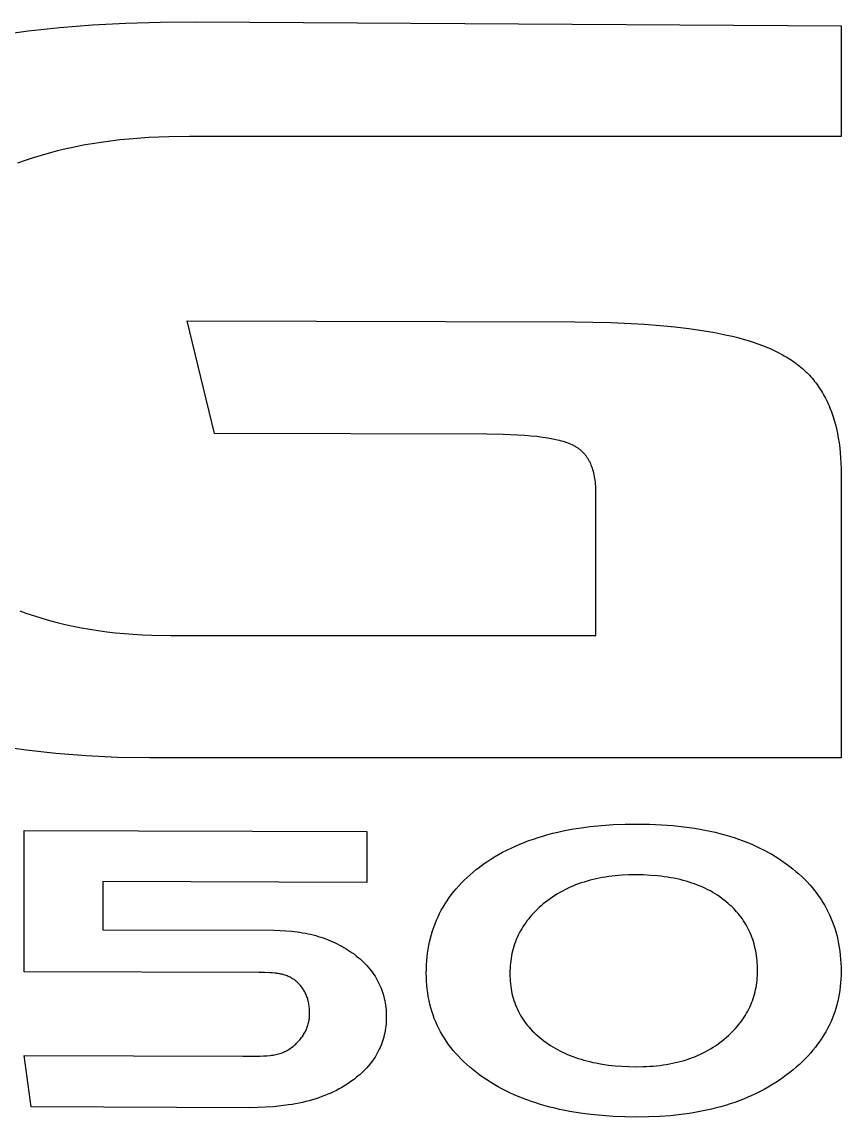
# Model space of a CAD drawing. Extents: x -120528 to -38681, y -40362 to 40632.
# Drawn here: x -64939 to -64783.5, y -37637.4 to -37429.6 of the extents above; entities that cross this region are included whole.
import ezdxf

# ---------------------------------------------------------------- set-up
doc = ezdxf.new("R2010")
doc.units = 0
doc.layers.get('0').update_dxf_attribs({"linetype": 'CONTINUOUS'})

msp = doc.modelspace()

# ---------------------------------------------------------------- linework, layer by layer
at = {"color": 40, "linetype": 'Continuous'}
for p, q in [((-64937.78, -37431.36), (-64931.79, -37430.71)), ((-64931.79, -37430.71), (-64925.62, -37430.22)), ((-64925.62, -37430.22), (-64919.27, -37429.88)), ((-64919.27, -37429.88), (-64912.73, -37429.69)), ((-64912.73, -37429.69), (-64906.01, -37429.64)), ((-64906.01, -37429.64), (-64783.51, -37430.38)), ((-64783.51, -37430.38), (-64783.51, -37451.38)), ((-64943.58, -37432.16), (-64937.78, -37431.36)), ((-64918.62, -37451.86), (-64920.43, -37452.04)), ((-64914.93, -37451.59), (-64918.62, -37451.86)), ((-64911.13, -37451.43), (-64914.93, -37451.59)), ((-64907.21, -37451.38), (-64911.13, -37451.43)), ((-64783.51, -37451.38), (-64907.21, -37451.38)), ((-64930.63, -37453.73), (-64932.23, -37454.11)), ((-64929, -37453.38), (-64930.63, -37453.73)), ((-64927.35, -37453.05), (-64929, -37453.38)), ((-64925.66, -37452.76), (-64927.35, -37453.05)), ((-64923.94, -37452.49), (-64925.66, -37452.76)), ((-64922.2, -37452.25), (-64923.94, -37452.49)), ((-64920.43, -37452.04), (-64922.2, -37452.25)), ((-64938.35, -37455.92), (-64939.81, -37456.45)), ((-64936.86, -37455.43), (-64938.35, -37455.92)), ((-64935.35, -37454.96), (-64936.86, -37455.43)), ((-64933.81, -37454.52), (-64935.35, -37454.96)), ((-64932.23, -37454.11), (-64933.81, -37454.52)), ((-64902.43, -37507.71), (-64907.61, -37486.35)), ((-64907.61, -37486.35), (-64834.02, -37486.57)), ((-64834.02, -37486.57), (-64827.14, -37486.69)), ((-64827.14, -37486.69), (-64820.82, -37486.99)), ((-64820.82, -37486.99), (-64817.87, -37487.21)), ((-64817.87, -37487.21), (-64815.06, -37487.48)), ((-64815.06, -37487.48), (-64812.39, -37487.8)), ((-64812.39, -37487.8), (-64809.86, -37488.17)), ((-64809.86, -37488.17), (-64807.47, -37488.58)), ((-64807.47, -37488.58), (-64805.22, -37489.04)), ((-64805.22, -37489.04), (-64804.15, -37489.29)), ((-64804.15, -37489.29), (-64803.11, -37489.54)), ((-64803.11, -37489.54), (-64802.1, -37489.82)), ((-64802.1, -37489.82), (-64801.14, -37490.1)), ((-64801.14, -37490.1), (-64800.2, -37490.39)), ((-64800.2, -37490.39), (-64799.3, -37490.7)), ((-64799.3, -37490.7), (-64798.44, -37491.02)), ((-64798.44, -37491.02), (-64797.61, -37491.35)), ((-64797.61, -37491.35), (-64796.82, -37491.69)), ((-64796.82, -37491.69), (-64796.06, -37492.04)), ((-64796.06, -37492.04), (-64795.34, -37492.41)), ((-64795.34, -37492.41), (-64794.65, -37492.79)), ((-64794.65, -37492.79), (-64794.31, -37492.97)), ((-64794.31, -37492.97), (-64793.97, -37493.17)), ((-64793.97, -37493.17), (-64793.63, -37493.37)), ((-64793.63, -37493.37), (-64793.3, -37493.57)), ((-64793.3, -37493.57), (-64792.98, -37493.78)), ((-64792.98, -37493.78), (-64792.66, -37493.99)), ((-64792.66, -37493.99), (-64792.35, -37494.21)), ((-64792.35, -37494.21), (-64792.04, -37494.44)), ((-64792.04, -37494.44), (-64791.74, -37494.67)), ((-64791.74, -37494.67), (-64791.44, -37494.9)), ((-64791.44, -37494.9), (-64791.15, -37495.14)), ((-64791.15, -37495.14), (-64790.86, -37495.39)), ((-64790.86, -37495.39), (-64790.58, -37495.64)), ((-64790.58, -37495.64), (-64790.31, -37495.89)), ((-64790.31, -37495.89), (-64790.04, -37496.16)), ((-64790.04, -37496.16), (-64789.78, -37496.42)), ((-64789.78, -37496.42), (-64789.52, -37496.69)), ((-64789.52, -37496.69), (-64789.27, -37496.97)), ((-64789.27, -37496.97), (-64789.02, -37497.25)), ((-64789.02, -37497.25), (-64788.78, -37497.54)), ((-64788.78, -37497.54), (-64788.54, -37497.83)), ((-64788.54, -37497.83), (-64788.31, -37498.13)), ((-64788.31, -37498.13), (-64788.08, -37498.44)), ((-64788.08, -37498.44), (-64787.86, -37498.74)), ((-64787.86, -37498.74), (-64787.65, -37499.06)), ((-64787.65, -37499.06), (-64787.44, -37499.38)), ((-64787.44, -37499.38), (-64787.23, -37499.7)), ((-64787.23, -37499.7), (-64787.04, -37500.03)), ((-64787.04, -37500.03), (-64786.84, -37500.37)), ((-64786.84, -37500.37), (-64786.65, -37500.71)), ((-64786.65, -37500.71), (-64786.47, -37501.05)), ((-64786.47, -37501.05), (-64786.3, -37501.4)), ((-64786.3, -37501.4), (-64786.12, -37501.76)), ((-64786.12, -37501.76), (-64785.96, -37502.12)), ((-64785.96, -37502.12), (-64785.8, -37502.48)), ((-64785.8, -37502.48), (-64785.64, -37502.86)), ((-64785.64, -37502.86), (-64785.35, -37503.62)), ((-64785.35, -37503.62), (-64785.08, -37504.4)), ((-64785.08, -37504.4), (-64784.83, -37505.2)), ((-64784.83, -37505.2), (-64784.6, -37506.02)), ((-64850.73, -37507.87), (-64902.43, -37507.71)), ((-64847.68, -37507.91), (-64850.73, -37507.87)), ((-64844.91, -37508.02), (-64847.68, -37507.91)), ((-64843.63, -37508.11), (-64844.91, -37508.02)), ((-64784.6, -37506.02), (-64784.39, -37506.86)), ((-64784.39, -37506.86), (-64784.21, -37507.72)), ((-64784.21, -37507.72), (-64784.04, -37508.61)), ((-64842.41, -37508.21), (-64843.63, -37508.11)), ((-64841.27, -37508.32), (-64842.41, -37508.21)), ((-64840.19, -37508.46), (-64841.27, -37508.32)), ((-64839.18, -37508.61), (-64840.19, -37508.46)), ((-64838.24, -37508.78), (-64839.18, -37508.61)), ((-64837.36, -37508.96), (-64838.24, -37508.78)), ((-64836.95, -37509.06), (-64837.36, -37508.96)), ((-64836.56, -37509.17), (-64836.95, -37509.06)), ((-64836.18, -37509.27), (-64836.56, -37509.17)), ((-64835.82, -37509.39), (-64836.18, -37509.27)), ((-64835.48, -37509.5), (-64835.82, -37509.39)), ((-64835.15, -37509.62), (-64835.48, -37509.5)), ((-64834.85, -37509.75), (-64835.15, -37509.62)), ((-64834.55, -37509.88), (-64834.85, -37509.75)), ((-64834.41, -37509.95), (-64834.55, -37509.88)), ((-64834.28, -37510.01), (-64834.41, -37509.95)), ((-64834.15, -37510.08), (-64834.28, -37510.01)), ((-64834.02, -37510.15), (-64834.15, -37510.08)), ((-64833.9, -37510.22), (-64834.02, -37510.15)), ((-64784.04, -37508.61), (-64783.9, -37509.51)), ((-64783.9, -37509.51), (-64783.78, -37510.44)), ((-64833.78, -37510.3), (-64833.9, -37510.22)), ((-64833.66, -37510.37), (-64833.78, -37510.3)), ((-64833.54, -37510.45), (-64833.66, -37510.37)), ((-64833.43, -37510.53), (-64833.54, -37510.45)), ((-64833.31, -37510.61), (-64833.43, -37510.53)), ((-64833.2, -37510.69), (-64833.31, -37510.61)), ((-64833.09, -37510.78), (-64833.2, -37510.69)), ((-64832.98, -37510.87), (-64833.09, -37510.78)), ((-64832.88, -37510.96), (-64832.98, -37510.87)), ((-64832.77, -37511.05), (-64832.88, -37510.96)), ((-64832.67, -37511.14), (-64832.77, -37511.05)), ((-64832.57, -37511.24), (-64832.67, -37511.14)), ((-64832.47, -37511.34), (-64832.57, -37511.24)), ((-64832.38, -37511.44), (-64832.47, -37511.34)), ((-64832.28, -37511.54), (-64832.38, -37511.44)), ((-64832.19, -37511.65), (-64832.28, -37511.54)), ((-64832.1, -37511.75), (-64832.19, -37511.65)), ((-64832.01, -37511.86), (-64832.1, -37511.75)), ((-64831.93, -37511.97), (-64832.01, -37511.86)), ((-64831.84, -37512.09), (-64831.93, -37511.97)), ((-64831.76, -37512.2), (-64831.84, -37512.09)), ((-64831.68, -37512.32), (-64831.76, -37512.2)), ((-64783.78, -37510.44), (-64783.68, -37511.39)), ((-64783.68, -37511.39), (-64783.61, -37512.36)), ((-64831.6, -37512.44), (-64831.68, -37512.32)), ((-64831.52, -37512.56), (-64831.6, -37512.44)), ((-64831.45, -37512.68), (-64831.52, -37512.56)), ((-64831.38, -37512.81), (-64831.45, -37512.68)), ((-64831.31, -37512.93), (-64831.38, -37512.81)), ((-64831.24, -37513.06), (-64831.31, -37512.93)), ((-64831.17, -37513.19), (-64831.24, -37513.06)), ((-64831.1, -37513.33), (-64831.17, -37513.19)), ((-64831.04, -37513.46), (-64831.1, -37513.33)), ((-64830.92, -37513.74), (-64831.04, -37513.46)), ((-64830.81, -37514.03), (-64830.92, -37513.74)), ((-64830.7, -37514.32), (-64830.81, -37514.03)), ((-64830.61, -37514.62), (-64830.7, -37514.32)), ((-64783.61, -37512.36), (-64783.55, -37513.35)), ((-64783.55, -37513.35), (-64783.52, -37514.36)), ((-64830.52, -37514.94), (-64830.61, -37514.62)), ((-64830.44, -37515.25), (-64830.52, -37514.94)), ((-64830.36, -37515.58), (-64830.44, -37515.25)), ((-64830.3, -37515.92), (-64830.36, -37515.58)), ((-64830.24, -37516.26), (-64830.3, -37515.92)), ((-64830.19, -37516.61), (-64830.24, -37516.26)), ((-64783.52, -37514.36), (-64783.51, -37515.39)), ((-64783.51, -37515.39), (-64783.51, -37569.27)), ((-64830.14, -37516.97), (-64830.19, -37516.61)), ((-64830.11, -37517.34), (-64830.14, -37516.97)), ((-64830.08, -37517.72), (-64830.11, -37517.34)), ((-64830.06, -37518.11), (-64830.08, -37517.72)), ((-64830.05, -37518.5), (-64830.06, -37518.11)), ((-64830.05, -37518.9), (-64830.05, -37518.5)), ((-64830.05, -37546.06), (-64830.05, -37518.9)), ((-64939.42, -37541.35), (-64938.05, -37541.85)), ((-64938.05, -37541.85), (-64936.64, -37542.33)), ((-64936.64, -37542.33), (-64935.21, -37542.77)), ((-64935.21, -37542.77), (-64933.76, -37543.19)), ((-64933.76, -37543.19), (-64932.28, -37543.59)), ((-64932.28, -37543.59), (-64930.77, -37543.95)), ((-64930.77, -37543.95), (-64929.25, -37544.28)), ((-64929.25, -37544.28), (-64927.69, -37544.59)), ((-64927.69, -37544.59), (-64926.11, -37544.87)), ((-64926.11, -37544.87), (-64924.51, -37545.12)), ((-64924.51, -37545.12), (-64922.88, -37545.34)), ((-64922.88, -37545.34), (-64921.23, -37545.53)), ((-64921.23, -37545.53), (-64919.55, -37545.69)), ((-64919.55, -37545.69), (-64917.85, -37545.82)), ((-64917.85, -37545.82), (-64916.12, -37545.93)), ((-64916.12, -37545.93), (-64914.37, -37546)), ((-64914.37, -37546), (-64910.79, -37546.06)), ((-64910.79, -37546.06), (-64830.05, -37546.06)), ((-64938.16, -37567.82), (-64940.9, -37567.44)), ((-64932.55, -37568.44), (-64938.16, -37567.82)), ((-64926.78, -37568.89), (-64932.55, -37568.44)), ((-64920.85, -37569.17), (-64926.78, -37568.89)), ((-64914.76, -37569.27), (-64920.85, -37569.17)), ((-64783.51, -37569.27), (-64914.76, -37569.27)), ((-64835.3, -37582.94), (-64834.29, -37582.75)), ((-64834.29, -37582.75), (-64833.27, -37582.59)), ((-64833.27, -37582.59), (-64831.17, -37582.31)), ((-64831.17, -37582.31), (-64829.01, -37582.09)), ((-64829.01, -37582.09), (-64826.79, -37581.93)), ((-64826.79, -37581.93), (-64824.51, -37581.85)), ((-64824.51, -37581.85), (-64822.16, -37581.82)), ((-64822.16, -37581.82), (-64819.86, -37581.86)), ((-64819.86, -37581.86), (-64817.63, -37581.96)), ((-64817.63, -37581.96), (-64815.46, -37582.12)), ((-64815.46, -37582.12), (-64813.35, -37582.35)), ((-64813.35, -37582.35), (-64811.32, -37582.63)), ((-64811.32, -37582.63), (-64810.32, -37582.8)), ((-64810.32, -37582.8), (-64809.35, -37582.98)), ((-64938.58, -37609.83), (-64938.58, -37583.02)), ((-64938.58, -37583.02), (-64873.52, -37583.25)), ((-64873.52, -37583.25), (-64873.52, -37592.93)), ((-64842.79, -37584.97), (-64841.91, -37584.66)), ((-64841.91, -37584.66), (-64841.01, -37584.37)), ((-64841.01, -37584.37), (-64840.1, -37584.09)), ((-64840.1, -37584.09), (-64839.17, -37583.83)), ((-64839.17, -37583.83), (-64838.22, -37583.58)), ((-64838.22, -37583.58), (-64837.26, -37583.35)), ((-64837.26, -37583.35), (-64836.29, -37583.13)), ((-64836.29, -37583.13), (-64835.3, -37582.94)), ((-64809.35, -37582.98), (-64808.39, -37583.18)), ((-64808.39, -37583.18), (-64807.44, -37583.39)), ((-64807.44, -37583.39), (-64806.51, -37583.62)), ((-64806.51, -37583.62), (-64805.6, -37583.86)), ((-64805.6, -37583.86), (-64804.71, -37584.12)), ((-64804.71, -37584.12), (-64803.83, -37584.4)), ((-64803.83, -37584.4), (-64802.97, -37584.69)), ((-64802.97, -37584.69), (-64802.12, -37584.99)), ((-64847.75, -37587.18), (-64846.96, -37586.77)), ((-64846.96, -37586.77), (-64846.16, -37586.38)), ((-64846.16, -37586.38), (-64845.34, -37586)), ((-64845.34, -37586), (-64844.5, -37585.64)), ((-64844.5, -37585.64), (-64843.65, -37585.3)), ((-64843.65, -37585.3), (-64842.79, -37584.97)), ((-64802.12, -37584.99), (-64801.29, -37585.31)), ((-64801.29, -37585.31), (-64800.48, -37585.65)), ((-64800.48, -37585.65), (-64799.68, -37586)), ((-64799.68, -37586), (-64798.91, -37586.37)), ((-64798.91, -37586.37), (-64798.14, -37586.75)), ((-64798.14, -37586.75), (-64797.4, -37587.15)), ((-64851.44, -37589.46), (-64850.73, -37588.97)), ((-64850.73, -37588.97), (-64850.01, -37588.5)), ((-64850.01, -37588.5), (-64849.27, -37588.04)), ((-64849.27, -37588.04), (-64848.52, -37587.6)), ((-64848.52, -37587.6), (-64847.75, -37587.18)), ((-64797.4, -37587.15), (-64796.67, -37587.56)), ((-64796.67, -37587.56), (-64795.95, -37587.99)), ((-64795.95, -37587.99), (-64795.26, -37588.44)), ((-64795.26, -37588.44), (-64794.57, -37588.9)), ((-64794.57, -37588.9), (-64793.91, -37589.37)), ((-64853.94, -37591.44), (-64853.36, -37590.94)), ((-64853.36, -37590.94), (-64852.75, -37590.45)), ((-64852.75, -37590.45), (-64852.13, -37589.97)), ((-64852.13, -37589.97), (-64851.44, -37589.46)), ((-64793.91, -37589.37), (-64793.26, -37589.86)), ((-64793.26, -37589.86), (-64792.66, -37590.33)), ((-64792.66, -37590.33), (-64792.08, -37590.8)), ((-64792.08, -37590.8), (-64791.52, -37591.29)), ((-64873.52, -37592.93), (-64923.63, -37592.75)), ((-64923.63, -37592.75), (-64923.63, -37601.86)), ((-64856.07, -37593.53), (-64855.57, -37592.99)), ((-64855.57, -37592.99), (-64855.05, -37592.46)), ((-64855.05, -37592.46), (-64854.5, -37591.94)), ((-64854.5, -37591.94), (-64853.94, -37591.44)), ((-64833.37, -37593.18), (-64833.9, -37593.38)), ((-64832.83, -37592.99), (-64833.37, -37593.18)), ((-64832.29, -37592.82), (-64832.83, -37592.99)), ((-64831.73, -37592.65), (-64832.29, -37592.82)), ((-64831.17, -37592.49), (-64831.73, -37592.65)), ((-64830.6, -37592.35), (-64831.17, -37592.49)), ((-64830.02, -37592.21), (-64830.6, -37592.35)), ((-64829.44, -37592.09), (-64830.02, -37592.21)), ((-64828.84, -37591.98), (-64829.44, -37592.09)), ((-64828.24, -37591.88), (-64828.84, -37591.98)), ((-64827.62, -37591.79), (-64828.24, -37591.88)), ((-64827, -37591.71), (-64827.62, -37591.79)), ((-64826.38, -37591.64), (-64827, -37591.71)), ((-64825.74, -37591.58), (-64826.38, -37591.64)), ((-64825.09, -37591.53), (-64825.74, -37591.58)), ((-64823.78, -37591.47), (-64825.09, -37591.53)), ((-64822.43, -37591.46), (-64823.78, -37591.47)), ((-64821.03, -37591.48), (-64822.43, -37591.46)), ((-64819.67, -37591.55), (-64821.03, -37591.48)), ((-64818.35, -37591.66), (-64819.67, -37591.55)), ((-64817.71, -37591.73), (-64818.35, -37591.66)), ((-64817.08, -37591.81), (-64817.71, -37591.73)), ((-64816.45, -37591.9), (-64817.08, -37591.81)), ((-64815.84, -37592), (-64816.45, -37591.9)), ((-64815.24, -37592.11), (-64815.84, -37592)), ((-64814.65, -37592.24), (-64815.24, -37592.11)), ((-64814.06, -37592.37), (-64814.65, -37592.24)), ((-64813.49, -37592.51), (-64814.06, -37592.37)), ((-64812.93, -37592.67), (-64813.49, -37592.51)), ((-64812.38, -37592.83), (-64812.93, -37592.67)), ((-64811.84, -37593.01), (-64812.38, -37592.83)), ((-64811.31, -37593.19), (-64811.84, -37593.01)), ((-64810.79, -37593.39), (-64811.31, -37593.19)), ((-64791.52, -37591.29), (-64790.98, -37591.79)), ((-64790.98, -37591.79), (-64790.45, -37592.29)), ((-64790.45, -37592.29), (-64789.95, -37592.81)), ((-64789.95, -37592.81), (-64789.46, -37593.33)), ((-64857.89, -37595.77), (-64857.46, -37595.2)), ((-64857.46, -37595.2), (-64857.02, -37594.63)), ((-64857.02, -37594.63), (-64856.56, -37594.08)), ((-64856.56, -37594.08), (-64856.07, -37593.53)), ((-64837.37, -37595.09), (-64837.84, -37595.37)), ((-64836.9, -37594.81), (-64837.37, -37595.09)), ((-64836.42, -37594.54), (-64836.9, -37594.81)), ((-64835.93, -37594.29), (-64836.42, -37594.54)), ((-64835.44, -37594.05), (-64835.93, -37594.29)), ((-64834.93, -37593.81), (-64835.44, -37594.05)), ((-64834.42, -37593.59), (-64834.93, -37593.81)), ((-64833.9, -37593.38), (-64834.42, -37593.59)), ((-64810.28, -37593.59), (-64810.79, -37593.39)), ((-64809.77, -37593.81), (-64810.28, -37593.59)), ((-64809.28, -37594.04), (-64809.77, -37593.81)), ((-64808.8, -37594.27), (-64809.28, -37594.04)), ((-64808.33, -37594.52), (-64808.8, -37594.27)), ((-64807.88, -37594.78), (-64808.33, -37594.52)), ((-64807.43, -37595.05), (-64807.88, -37594.78)), ((-64806.99, -37595.33), (-64807.43, -37595.05)), ((-64806.56, -37595.62), (-64806.99, -37595.33)), ((-64789.46, -37593.33), (-64789, -37593.87)), ((-64789, -37593.87), (-64788.55, -37594.41)), ((-64788.55, -37594.41), (-64788.12, -37594.97)), ((-64788.12, -37594.97), (-64787.71, -37595.54)), ((-64859.04, -37597.56), (-64858.68, -37596.96)), ((-64858.68, -37596.96), (-64858.29, -37596.36)), ((-64858.29, -37596.36), (-64857.89, -37595.77)), ((-64840.42, -37597.31), (-64840.8, -37597.64)), ((-64840.03, -37596.97), (-64840.42, -37597.31)), ((-64839.61, -37596.63), (-64840.03, -37596.97)), ((-64839.18, -37596.3), (-64839.61, -37596.63)), ((-64838.74, -37595.98), (-64839.18, -37596.3)), ((-64838.29, -37595.67), (-64838.74, -37595.98)), ((-64837.84, -37595.37), (-64838.29, -37595.67)), ((-64806.14, -37595.92), (-64806.56, -37595.62)), ((-64805.73, -37596.23), (-64806.14, -37595.92)), ((-64805.33, -37596.55), (-64805.73, -37596.23)), ((-64804.95, -37596.88), (-64805.33, -37596.55)), ((-64804.6, -37597.18), (-64804.95, -37596.88)), ((-64804.27, -37597.49), (-64804.6, -37597.18)), ((-64787.71, -37595.54), (-64787.32, -37596.11)), ((-64787.32, -37596.11), (-64786.95, -37596.7)), ((-64786.95, -37596.7), (-64786.6, -37597.3)), ((-64786.6, -37597.3), (-64786.26, -37597.9)), ((-64860.31, -37600.08), (-64860.02, -37599.43)), ((-64860.02, -37599.43), (-64859.72, -37598.8)), ((-64859.72, -37598.8), (-64859.39, -37598.17)), ((-64859.39, -37598.17), (-64859.04, -37597.56)), ((-64842.5, -37599.41), (-64842.81, -37599.78)), ((-64842.19, -37599.04), (-64842.5, -37599.41)), ((-64841.86, -37598.69), (-64842.19, -37599.04)), ((-64841.52, -37598.33), (-64841.86, -37598.69)), ((-64841.16, -37597.98), (-64841.52, -37598.33)), ((-64840.8, -37597.64), (-64841.16, -37597.98)), ((-64803.95, -37597.81), (-64804.27, -37597.49)), ((-64803.64, -37598.13), (-64803.95, -37597.81)), ((-64803.34, -37598.46), (-64803.64, -37598.13)), ((-64803.05, -37598.79), (-64803.34, -37598.46)), ((-64802.78, -37599.13), (-64803.05, -37598.79)), ((-64802.51, -37599.48), (-64802.78, -37599.13)), ((-64802.25, -37599.83), (-64802.51, -37599.48)), ((-64786.26, -37597.9), (-64785.95, -37598.52)), ((-64785.95, -37598.52), (-64785.65, -37599.14)), ((-64785.65, -37599.14), (-64785.38, -37599.78)), ((-64861.05, -37602.06), (-64860.82, -37601.39)), ((-64860.82, -37601.39), (-64860.58, -37600.73)), ((-64860.58, -37600.73), (-64860.31, -37600.08)), ((-64843.9, -37601.3), (-64844.14, -37601.7)), ((-64843.64, -37600.91), (-64843.9, -37601.3)), ((-64843.38, -37600.53), (-64843.64, -37600.91)), ((-64843.1, -37600.15), (-64843.38, -37600.53)), ((-64842.81, -37599.78), (-64843.1, -37600.15)), ((-64802.01, -37600.19), (-64802.25, -37599.83)), ((-64801.77, -37600.56), (-64802.01, -37600.19)), ((-64801.55, -37600.93), (-64801.77, -37600.56)), ((-64801.34, -37601.3), (-64801.55, -37600.93)), ((-64801.14, -37601.69), (-64801.34, -37601.3)), ((-64785.38, -37599.78), (-64785.12, -37600.43)), ((-64785.12, -37600.43), (-64784.88, -37601.09)), ((-64784.88, -37601.09), (-64784.66, -37601.75)), ((-64923.63, -37601.86), (-64891.13, -37601.97)), ((-64891.13, -37601.97), (-64889.99, -37602)), ((-64889.99, -37602), (-64888.89, -37602.05)), ((-64888.89, -37602.05), (-64887.8, -37602.14)), ((-64887.8, -37602.14), (-64887.27, -37602.2)), ((-64887.27, -37602.2), (-64886.74, -37602.27)), ((-64886.74, -37602.27), (-64886.22, -37602.35)), ((-64886.22, -37602.35), (-64885.71, -37602.43)), ((-64885.71, -37602.43), (-64885.2, -37602.53)), ((-64885.2, -37602.53), (-64884.69, -37602.63)), ((-64884.69, -37602.63), (-64884.2, -37602.74)), ((-64884.2, -37602.74), (-64883.71, -37602.86)), ((-64883.71, -37602.86), (-64883.22, -37602.99)), ((-64883.22, -37602.99), (-64882.74, -37603.13)), ((-64882.74, -37603.13), (-64882.27, -37603.28)), ((-64882.27, -37603.28), (-64881.8, -37603.43)), ((-64881.8, -37603.43), (-64881.34, -37603.6)), ((-64881.34, -37603.6), (-64880.89, -37603.77)), ((-64861.61, -37604.14), (-64861.44, -37603.44)), ((-64861.44, -37603.44), (-64861.26, -37602.75)), ((-64861.26, -37602.75), (-64861.05, -37602.06)), ((-64844.98, -37603.33), (-64845.16, -37603.75)), ((-64844.79, -37602.91), (-64844.98, -37603.33)), ((-64844.59, -37602.5), (-64844.79, -37602.91)), ((-64844.37, -37602.1), (-64844.59, -37602.5)), ((-64844.14, -37601.7), (-64844.37, -37602.1)), ((-64800.95, -37602.08), (-64801.14, -37601.69)), ((-64800.77, -37602.47), (-64800.95, -37602.08)), ((-64800.6, -37602.87), (-64800.77, -37602.47)), ((-64800.44, -37603.28), (-64800.6, -37602.87)), ((-64800.29, -37603.7), (-64800.44, -37603.28)), ((-64784.66, -37601.75), (-64784.46, -37602.43)), ((-64784.46, -37602.43), (-64784.28, -37603.12)), ((-64784.28, -37603.12), (-64784.12, -37603.81)), ((-64880.89, -37603.77), (-64880.44, -37603.95)), ((-64880.44, -37603.95), (-64880, -37604.14)), ((-64880, -37604.14), (-64879.56, -37604.34)), ((-64879.56, -37604.34), (-64879.13, -37604.55)), ((-64879.13, -37604.55), (-64878.71, -37604.77)), ((-64878.71, -37604.77), (-64878.29, -37604.99)), ((-64878.29, -37604.99), (-64877.87, -37605.23)), ((-64877.87, -37605.23), (-64877.47, -37605.47)), ((-64877.47, -37605.47), (-64877.07, -37605.72)), ((-64877.07, -37605.72), (-64876.67, -37605.98)), ((-64862, -37606.3), (-64861.89, -37605.57)), ((-64861.89, -37605.57), (-64861.76, -37604.85)), ((-64861.76, -37604.85), (-64861.61, -37604.14)), ((-64845.76, -37605.48), (-64845.88, -37605.93)), ((-64845.63, -37605.04), (-64845.76, -37605.48)), ((-64845.49, -37604.6), (-64845.63, -37605.04)), ((-64845.33, -37604.17), (-64845.49, -37604.6)), ((-64845.16, -37603.75), (-64845.33, -37604.17)), ((-64800.16, -37604.11), (-64800.29, -37603.7)), ((-64800.03, -37604.54), (-64800.16, -37604.11)), ((-64799.92, -37604.97), (-64800.03, -37604.54)), ((-64799.82, -37605.41), (-64799.92, -37604.97)), ((-64799.72, -37605.86), (-64799.82, -37605.41)), ((-64784.12, -37603.81), (-64783.98, -37604.52)), ((-64783.98, -37604.52), (-64783.85, -37605.24)), ((-64783.85, -37605.24), (-64783.75, -37605.96)), ((-64876.67, -37605.98), (-64876.29, -37606.25)), ((-64876.29, -37606.25), (-64875.9, -37606.53)), ((-64875.9, -37606.53), (-64875.53, -37606.82)), ((-64875.53, -37606.82), (-64875.17, -37607.12)), ((-64875.17, -37607.12), (-64874.82, -37607.42)), ((-64874.82, -37607.42), (-64874.48, -37607.72)), ((-64874.48, -37607.72), (-64874.16, -37608.04)), ((-64862.21, -37608.55), (-64862.16, -37607.79)), ((-64862.16, -37607.79), (-64862.09, -37607.04)), ((-64862.09, -37607.04), (-64862, -37606.3)), ((-64846.22, -37607.77), (-64846.28, -37608.24)), ((-64846.16, -37607.3), (-64846.22, -37607.77)), ((-64846.08, -37606.84), (-64846.16, -37607.3)), ((-64845.98, -37606.38), (-64846.08, -37606.84)), ((-64845.88, -37605.93), (-64845.98, -37606.38)), ((-64799.64, -37606.31), (-64799.72, -37605.86)), ((-64799.57, -37606.76), (-64799.64, -37606.31)), ((-64799.51, -37607.22), (-64799.57, -37606.76)), ((-64799.46, -37607.69), (-64799.51, -37607.22)), ((-64799.42, -37608.17), (-64799.46, -37607.69)), ((-64783.75, -37605.96), (-64783.66, -37606.7)), ((-64783.66, -37606.7), (-64783.6, -37607.45)), ((-64783.6, -37607.45), (-64783.55, -37608.21)), ((-64893.98, -37609.98), (-64938.58, -37609.83)), ((-64874.16, -37608.04), (-64873.84, -37608.35)), ((-64873.84, -37608.35), (-64873.54, -37608.67)), ((-64873.54, -37608.67), (-64873.25, -37609)), ((-64873.25, -37609), (-64872.97, -37609.33)), ((-64872.97, -37609.33), (-64872.7, -37609.67)), ((-64872.7, -37609.67), (-64872.45, -37610.01)), ((-64862.24, -37610.09), (-64862.23, -37609.31)), ((-64862.23, -37609.31), (-64862.21, -37608.55)), ((-64846.37, -37609.69), (-64846.38, -37610.18)), ((-64846.35, -37609.2), (-64846.37, -37609.69)), ((-64846.32, -37608.72), (-64846.35, -37609.2)), ((-64846.28, -37608.24), (-64846.32, -37608.72)), ((-64799.4, -37608.65), (-64799.42, -37608.17)), ((-64799.38, -37609.14), (-64799.4, -37608.65)), ((-64799.38, -37609.63), (-64799.38, -37609.14)), ((-64799.38, -37610.1), (-64799.38, -37609.63)), ((-64783.55, -37608.21), (-64783.52, -37608.97)), ((-64783.52, -37608.97), (-64783.51, -37609.75)), ((-64783.51, -37609.75), (-64783.52, -37610.49)), ((-64892.94, -37609.99), (-64893.98, -37609.98)), ((-64891.94, -37610.03), (-64892.94, -37609.99)), ((-64891.47, -37610.06), (-64891.94, -37610.03)), ((-64891, -37610.11), (-64891.47, -37610.06)), ((-64890.77, -37610.14), (-64891, -37610.11)), ((-64890.55, -37610.17), (-64890.77, -37610.14)), ((-64890.33, -37610.2), (-64890.55, -37610.17)), ((-64890.11, -37610.24), (-64890.33, -37610.2)), ((-64889.89, -37610.28), (-64890.11, -37610.24)), ((-64889.68, -37610.33), (-64889.89, -37610.28)), ((-64889.47, -37610.38), (-64889.68, -37610.33)), ((-64889.26, -37610.44), (-64889.47, -37610.38)), ((-64889.06, -37610.5), (-64889.26, -37610.44)), ((-64888.86, -37610.57), (-64889.06, -37610.5)), ((-64888.66, -37610.64), (-64888.86, -37610.57)), ((-64888.46, -37610.72), (-64888.66, -37610.64)), ((-64888.27, -37610.81), (-64888.46, -37610.72)), ((-64888.08, -37610.9), (-64888.27, -37610.81)), ((-64887.9, -37611), (-64888.08, -37610.9)), ((-64887.8, -37611.05), (-64887.9, -37611)), ((-64887.71, -37611.11), (-64887.8, -37611.05)), ((-64887.62, -37611.16), (-64887.71, -37611.11)), ((-64887.53, -37611.22), (-64887.62, -37611.16)), ((-64887.44, -37611.28), (-64887.53, -37611.22)), ((-64887.35, -37611.34), (-64887.44, -37611.28)), ((-64887.26, -37611.4), (-64887.35, -37611.34)), ((-64887.18, -37611.47), (-64887.26, -37611.4)), ((-64887.09, -37611.53), (-64887.18, -37611.47)), ((-64887, -37611.6), (-64887.09, -37611.53)), ((-64886.84, -37611.74), (-64887, -37611.6)), ((-64886.69, -37611.88), (-64886.84, -37611.74)), ((-64886.54, -37612.02), (-64886.69, -37611.88)), ((-64872.45, -37610.01), (-64872.21, -37610.36)), ((-64872.21, -37610.36), (-64871.98, -37610.71)), ((-64871.98, -37610.71), (-64871.76, -37611.07)), ((-64871.76, -37611.07), (-64871.55, -37611.43)), ((-64871.55, -37611.43), (-64871.35, -37611.8)), ((-64871.35, -37611.8), (-64871.17, -37612.17)), ((-64862.23, -37610.86), (-64862.24, -37610.09)), ((-64862.2, -37611.62), (-64862.23, -37610.86)), ((-64862.15, -37612.37), (-64862.2, -37611.62)), ((-64846.38, -37610.18), (-64846.37, -37610.68)), ((-64846.37, -37610.68), (-64846.35, -37611.17)), ((-64846.35, -37611.17), (-64846.32, -37611.66)), ((-64846.32, -37611.66), (-64846.28, -37612.13)), ((-64799.58, -37612.36), (-64799.52, -37611.92)), ((-64799.52, -37611.92), (-64799.47, -37611.47)), ((-64799.47, -37611.47), (-64799.43, -37611.02)), ((-64799.43, -37611.02), (-64799.4, -37610.56)), ((-64799.4, -37610.56), (-64799.38, -37610.1)), ((-64783.6, -37611.95), (-64783.67, -37612.67)), ((-64783.55, -37611.23), (-64783.6, -37611.95)), ((-64783.52, -37610.49), (-64783.55, -37611.23)), ((-64886.39, -37612.17), (-64886.54, -37612.02)), ((-64886.25, -37612.32), (-64886.39, -37612.17)), ((-64886.12, -37612.47), (-64886.25, -37612.32)), ((-64885.99, -37612.63), (-64886.12, -37612.47)), ((-64885.86, -37612.79), (-64885.99, -37612.63)), ((-64885.74, -37612.95), (-64885.86, -37612.79)), ((-64885.63, -37613.12), (-64885.74, -37612.95)), ((-64885.52, -37613.29), (-64885.63, -37613.12)), ((-64885.41, -37613.47), (-64885.52, -37613.29)), ((-64885.31, -37613.65), (-64885.41, -37613.47)), ((-64885.22, -37613.83), (-64885.31, -37613.65)), ((-64885.13, -37614.01), (-64885.22, -37613.83)), ((-64885.04, -37614.2), (-64885.13, -37614.01)), ((-64871.17, -37612.17), (-64871, -37612.55)), ((-64871, -37612.55), (-64870.84, -37612.93)), ((-64870.84, -37612.93), (-64870.69, -37613.32)), ((-64870.69, -37613.32), (-64870.55, -37613.72)), ((-64870.55, -37613.72), (-64870.43, -37614.12)), ((-64862.08, -37613.11), (-64862.15, -37612.37)), ((-64861.98, -37613.84), (-64862.08, -37613.11)), ((-64861.86, -37614.56), (-64861.98, -37613.84)), ((-64846.28, -37612.13), (-64846.22, -37612.61)), ((-64846.22, -37612.61), (-64846.15, -37613.07)), ((-64846.15, -37613.07), (-64846.07, -37613.53)), ((-64846.07, -37613.53), (-64845.98, -37613.98)), ((-64845.98, -37613.98), (-64845.87, -37614.43)), ((-64799.95, -37614.09), (-64799.84, -37613.66)), ((-64799.84, -37613.66), (-64799.74, -37613.24)), ((-64799.74, -37613.24), (-64799.66, -37612.8)), ((-64799.66, -37612.8), (-64799.58, -37612.36)), ((-64783.76, -37613.37), (-64783.87, -37614.07)), ((-64783.67, -37612.67), (-64783.76, -37613.37)), ((-64884.96, -37614.4), (-64885.04, -37614.2)), ((-64884.89, -37614.59), (-64884.96, -37614.4)), ((-64884.82, -37614.79), (-64884.89, -37614.59)), ((-64884.76, -37615), (-64884.82, -37614.79)), ((-64884.7, -37615.2), (-64884.76, -37615)), ((-64884.64, -37615.42), (-64884.7, -37615.2)), ((-64884.6, -37615.63), (-64884.64, -37615.42)), ((-64884.55, -37615.85), (-64884.6, -37615.63)), ((-64884.51, -37616.07), (-64884.55, -37615.85)), ((-64884.48, -37616.29), (-64884.51, -37616.07)), ((-64870.43, -37614.12), (-64870.32, -37614.52)), ((-64870.32, -37614.52), (-64870.21, -37614.93)), ((-64870.21, -37614.93), (-64870.13, -37615.34)), ((-64870.13, -37615.34), (-64870.05, -37615.76)), ((-64870.05, -37615.76), (-64869.98, -37616.19)), ((-64861.73, -37615.27), (-64861.86, -37614.56)), ((-64861.57, -37615.97), (-64861.73, -37615.27)), ((-64861.39, -37616.66), (-64861.57, -37615.97)), ((-64845.87, -37614.43), (-64845.75, -37614.87)), ((-64845.75, -37614.87), (-64845.62, -37615.3)), ((-64845.62, -37615.3), (-64845.47, -37615.73)), ((-64845.47, -37615.73), (-64845.31, -37616.15)), ((-64800.67, -37616.15), (-64800.5, -37615.74)), ((-64800.5, -37615.74), (-64800.35, -37615.34)), ((-64800.35, -37615.34), (-64800.21, -37614.93)), ((-64800.21, -37614.93), (-64800.07, -37614.51)), ((-64800.07, -37614.51), (-64799.95, -37614.09)), ((-64784.33, -37616.12), (-64784.52, -37616.79)), ((-64784.16, -37615.45), (-64784.33, -37616.12)), ((-64784.01, -37614.77), (-64784.16, -37615.45)), ((-64783.87, -37614.07), (-64784.01, -37614.77)), ((-64884.45, -37616.52), (-64884.48, -37616.29)), ((-64884.43, -37616.76), (-64884.45, -37616.52)), ((-64884.41, -37616.99), (-64884.43, -37616.76)), ((-64884.42, -37618.41), (-64884.4, -37618.18)), ((-64884.4, -37617.23), (-64884.41, -37616.99)), ((-64884.39, -37617.47), (-64884.4, -37617.23)), ((-64884.4, -37618.18), (-64884.39, -37617.95)), ((-64884.39, -37617.72), (-64884.39, -37617.47)), ((-64884.39, -37617.95), (-64884.39, -37617.72)), ((-64869.98, -37616.19), (-64869.93, -37616.62)), ((-64869.93, -37616.62), (-64869.89, -37617.05)), ((-64869.89, -37617.05), (-64869.86, -37617.49)), ((-64869.86, -37617.49), (-64869.84, -37617.94)), ((-64869.84, -37617.94), (-64869.84, -37618.39)), ((-64861.19, -37617.34), (-64861.39, -37616.66)), ((-64860.97, -37618.02), (-64861.19, -37617.34)), ((-64860.72, -37618.68), (-64860.97, -37618.02)), ((-64845.31, -37616.15), (-64845.14, -37616.57)), ((-64845.14, -37616.57), (-64844.96, -37616.97)), ((-64844.96, -37616.97), (-64844.76, -37617.38)), ((-64844.76, -37617.38), (-64844.56, -37617.77)), ((-64844.56, -37617.77), (-64844.34, -37618.16)), ((-64844.34, -37618.16), (-64844.1, -37618.54)), ((-64801.92, -37618.46), (-64801.68, -37618.09)), ((-64801.68, -37618.09), (-64801.46, -37617.71)), ((-64801.46, -37617.71), (-64801.24, -37617.32)), ((-64801.24, -37617.32), (-64801.04, -37616.94)), ((-64801.04, -37616.94), (-64800.85, -37616.54)), ((-64800.85, -37616.54), (-64800.67, -37616.15)), ((-64784.97, -37618.1), (-64785.22, -37618.75)), ((-64784.73, -37617.45), (-64784.97, -37618.1)), ((-64784.52, -37616.79), (-64784.73, -37617.45)), ((-64884.84, -37620.36), (-64884.77, -37620.16)), ((-64884.77, -37620.16), (-64884.7, -37619.95)), ((-64884.7, -37619.95), (-64884.64, -37619.73)), ((-64884.64, -37619.73), (-64884.59, -37619.52)), ((-64884.59, -37619.52), (-64884.54, -37619.3)), ((-64884.54, -37619.3), (-64884.5, -37619.08)), ((-64884.5, -37619.08), (-64884.47, -37618.86)), ((-64884.47, -37618.86), (-64884.44, -37618.64)), ((-64884.44, -37618.64), (-64884.42, -37618.41)), ((-64869.93, -37620.15), (-64869.98, -37620.57)), ((-64869.89, -37619.71), (-64869.93, -37620.15)), ((-64869.86, -37619.28), (-64869.89, -37619.71)), ((-64869.84, -37618.84), (-64869.86, -37619.28)), ((-64869.84, -37618.39), (-64869.84, -37618.84)), ((-64860.46, -37619.33), (-64860.72, -37618.68)), ((-64860.17, -37619.97), (-64860.46, -37619.33)), ((-64859.87, -37620.61), (-64860.17, -37619.97)), ((-64844.1, -37618.54), (-64843.86, -37618.92)), ((-64843.86, -37618.92), (-64843.6, -37619.29)), ((-64843.6, -37619.29), (-64843.33, -37619.65)), ((-64843.33, -37619.65), (-64843.04, -37620.01)), ((-64843.04, -37620.01), (-64842.75, -37620.36)), ((-64803.58, -37620.61), (-64803.27, -37620.26)), ((-64803.27, -37620.26), (-64802.98, -37619.91)), ((-64802.98, -37619.91), (-64802.69, -37619.55)), ((-64802.69, -37619.55), (-64802.42, -37619.19)), ((-64802.42, -37619.19), (-64802.16, -37618.83)), ((-64802.16, -37618.83), (-64801.92, -37618.46)), ((-64785.78, -37620.01), (-64786.1, -37620.63)), ((-64785.49, -37619.38), (-64785.78, -37620.01)), ((-64785.22, -37618.75), (-64785.49, -37619.38)), ((-64886.05, -37622.5), (-64885.91, -37622.32)), ((-64885.91, -37622.32), (-64885.77, -37622.13)), ((-64885.77, -37622.13), (-64885.64, -37621.95)), ((-64885.64, -37621.95), (-64885.52, -37621.76)), ((-64885.52, -37621.76), (-64885.41, -37621.56)), ((-64885.41, -37621.56), (-64885.3, -37621.37)), ((-64885.3, -37621.37), (-64885.19, -37621.17)), ((-64885.19, -37621.17), (-64885.09, -37620.97)), ((-64885.09, -37620.97), (-64885, -37620.77)), ((-64885, -37620.77), (-64884.92, -37620.57)), ((-64884.92, -37620.57), (-64884.84, -37620.36)), ((-64870.32, -37622.23), (-64870.43, -37622.63)), ((-64870.21, -37621.82), (-64870.32, -37622.23)), ((-64870.13, -37621.41), (-64870.21, -37621.82)), ((-64870.05, -37620.99), (-64870.13, -37621.41)), ((-64869.98, -37620.57), (-64870.05, -37620.99)), ((-64859.54, -37621.23), (-64859.87, -37620.61)), ((-64859.19, -37621.85), (-64859.54, -37621.23)), ((-64858.82, -37622.45), (-64859.19, -37621.85)), ((-64842.75, -37620.36), (-64842.44, -37620.7)), ((-64842.44, -37620.7), (-64842.12, -37621.04)), ((-64842.12, -37621.04), (-64841.78, -37621.37)), ((-64841.78, -37621.37), (-64841.43, -37621.7)), ((-64841.43, -37621.7), (-64841.07, -37622.02)), ((-64841.07, -37622.02), (-64840.7, -37622.33)), ((-64840.7, -37622.33), (-64840.32, -37622.64)), ((-64805.68, -37622.61), (-64805.28, -37622.27)), ((-64805.28, -37622.27), (-64804.91, -37621.94)), ((-64804.91, -37621.94), (-64804.56, -37621.62)), ((-64804.56, -37621.62), (-64804.22, -37621.29)), ((-64804.22, -37621.29), (-64803.89, -37620.95)), ((-64803.89, -37620.95), (-64803.58, -37620.61)), ((-64786.78, -37621.84), (-64787.16, -37622.43)), ((-64786.43, -37621.24), (-64786.78, -37621.84)), ((-64786.1, -37620.63), (-64786.43, -37621.24)), ((-64888.25, -37624.51), (-64888.03, -37624.37)), ((-64888.03, -37624.37), (-64887.82, -37624.21)), ((-64887.82, -37624.21), (-64887.6, -37624.05)), ((-64887.6, -37624.05), (-64887.4, -37623.88)), ((-64887.4, -37623.88), (-64887.21, -37623.72)), ((-64887.21, -37623.72), (-64887.03, -37623.55)), ((-64887.03, -37623.55), (-64886.85, -37623.38)), ((-64886.85, -37623.38), (-64886.68, -37623.21)), ((-64886.68, -37623.21), (-64886.51, -37623.04)), ((-64886.51, -37623.04), (-64886.35, -37622.86)), ((-64886.35, -37622.86), (-64886.2, -37622.68)), ((-64886.2, -37622.68), (-64886.05, -37622.5)), ((-64871, -37624.19), (-64871.17, -37624.56)), ((-64870.84, -37623.8), (-64871, -37624.19)), ((-64870.69, -37623.42), (-64870.84, -37623.8)), ((-64870.55, -37623.03), (-64870.69, -37623.42)), ((-64870.43, -37622.63), (-64870.55, -37623.03)), ((-64858.43, -37623.05), (-64858.82, -37622.45)), ((-64858.02, -37623.63), (-64858.43, -37623.05)), ((-64857.58, -37624.21), (-64858.02, -37623.63)), ((-64857.13, -37624.77), (-64857.58, -37624.21)), ((-64840.32, -37622.64), (-64839.92, -37622.94)), ((-64839.92, -37622.94), (-64839.51, -37623.24)), ((-64839.51, -37623.24), (-64839.09, -37623.53)), ((-64839.09, -37623.53), (-64838.67, -37623.81)), ((-64838.67, -37623.81), (-64838.23, -37624.08)), ((-64838.23, -37624.08), (-64837.79, -37624.34)), ((-64837.79, -37624.34), (-64837.34, -37624.6)), ((-64808.27, -37624.46), (-64807.81, -37624.18)), ((-64807.81, -37624.18), (-64807.37, -37623.89)), ((-64807.37, -37623.89), (-64806.93, -37623.59)), ((-64806.93, -37623.59), (-64806.51, -37623.27)), ((-64806.51, -37623.27), (-64806.09, -37622.95)), ((-64806.09, -37622.95), (-64805.68, -37622.61)), ((-64788.4, -37624.17), (-64788.85, -37624.73)), ((-64787.97, -37623.6), (-64788.4, -37624.17)), ((-64787.55, -37623.02), (-64787.97, -37623.6)), ((-64787.16, -37622.43), (-64787.55, -37623.02)), ((-64937.27, -37635.49), (-64938.58, -37625.73)), ((-64938.58, -37625.73), (-64897.07, -37625.88)), ((-64897.07, -37625.88), (-64893.81, -37625.85)), ((-64893.81, -37625.85), (-64893.13, -37625.82)), ((-64893.13, -37625.82), (-64892.49, -37625.78)), ((-64892.49, -37625.78), (-64891.89, -37625.72)), ((-64891.89, -37625.72), (-64891.61, -37625.69)), ((-64891.61, -37625.69), (-64891.33, -37625.65)), ((-64891.33, -37625.65), (-64891.06, -37625.6)), ((-64891.06, -37625.6), (-64890.8, -37625.55)), ((-64890.8, -37625.55), (-64890.54, -37625.49)), ((-64890.54, -37625.49), (-64890.29, -37625.43)), ((-64890.29, -37625.43), (-64890.05, -37625.36)), ((-64890.05, -37625.36), (-64889.81, -37625.28)), ((-64889.81, -37625.28), (-64889.58, -37625.2)), ((-64889.58, -37625.2), (-64889.46, -37625.15)), ((-64889.46, -37625.15), (-64889.35, -37625.1)), ((-64889.35, -37625.1), (-64889.24, -37625.05)), ((-64889.24, -37625.05), (-64889.13, -37625)), ((-64889.13, -37625), (-64889.01, -37624.95)), ((-64889.01, -37624.95), (-64888.9, -37624.89)), ((-64888.9, -37624.89), (-64888.79, -37624.84)), ((-64888.79, -37624.84), (-64888.68, -37624.78)), ((-64888.68, -37624.78), (-64888.46, -37624.65)), ((-64888.46, -37624.65), (-64888.25, -37624.51)), ((-64872.21, -37626.37), (-64872.45, -37626.72)), ((-64871.98, -37626.02), (-64872.21, -37626.37)), ((-64871.76, -37625.66), (-64871.98, -37626.02)), ((-64871.55, -37625.3), (-64871.76, -37625.66)), ((-64871.35, -37624.93), (-64871.55, -37625.3)), ((-64871.17, -37624.56), (-64871.35, -37624.93)), ((-64856.65, -37625.33), (-64857.13, -37624.77)), ((-64856.15, -37625.88), (-64856.65, -37625.33)), ((-64855.64, -37626.42), (-64856.15, -37625.88)), ((-64855.1, -37626.94), (-64855.64, -37626.42)), ((-64837.34, -37624.6), (-64836.87, -37624.84)), ((-64836.87, -37624.84), (-64836.4, -37625.08)), ((-64836.4, -37625.08), (-64835.92, -37625.3)), ((-64835.92, -37625.3), (-64835.44, -37625.52)), ((-64835.44, -37625.52), (-64834.94, -37625.72)), ((-64834.94, -37625.72), (-64834.43, -37625.92)), ((-64834.43, -37625.92), (-64833.92, -37626.1)), ((-64833.92, -37626.1), (-64833.39, -37626.28)), ((-64833.39, -37626.28), (-64832.86, -37626.45)), ((-64832.86, -37626.45), (-64832.32, -37626.61)), ((-64813.28, -37626.65), (-64812.74, -37626.48)), ((-64812.74, -37626.48), (-64812.21, -37626.3)), ((-64812.21, -37626.3), (-64811.69, -37626.11)), ((-64811.69, -37626.11), (-64811.17, -37625.91)), ((-64811.17, -37625.91), (-64810.67, -37625.69)), ((-64810.67, -37625.69), (-64810.17, -37625.47)), ((-64810.17, -37625.47), (-64809.68, -37625.23)), ((-64809.68, -37625.23), (-64809.2, -37624.99)), ((-64809.2, -37624.99), (-64808.73, -37624.73)), ((-64808.73, -37624.73), (-64808.27, -37624.46)), ((-64790.34, -37626.37), (-64790.87, -37626.9)), ((-64789.82, -37625.83), (-64790.34, -37626.37)), ((-64789.33, -37625.28), (-64789.82, -37625.83)), ((-64788.85, -37624.73), (-64789.33, -37625.28)), ((-64873.84, -37628.38), (-64874.16, -37628.7)), ((-64873.54, -37628.06), (-64873.84, -37628.38)), ((-64873.25, -37627.73), (-64873.54, -37628.06)), ((-64872.97, -37627.4), (-64873.25, -37627.73)), ((-64872.7, -37627.06), (-64872.97, -37627.4)), ((-64872.45, -37626.72), (-64872.7, -37627.06)), ((-64854.54, -37627.46), (-64855.1, -37626.94)), ((-64853.96, -37627.97), (-64854.54, -37627.46)), ((-64853.35, -37628.47), (-64853.96, -37627.97)), ((-64852.73, -37628.96), (-64853.35, -37628.47)), ((-64832.32, -37626.61), (-64831.77, -37626.76)), ((-64831.77, -37626.76), (-64831.21, -37626.9)), ((-64831.21, -37626.9), (-64830.64, -37627.03)), ((-64830.64, -37627.03), (-64830.06, -37627.15)), ((-64830.06, -37627.15), (-64829.47, -37627.26)), ((-64829.47, -37627.26), (-64828.88, -37627.36)), ((-64828.88, -37627.36), (-64827.66, -37627.54)), ((-64827.66, -37627.54), (-64826.4, -37627.67)), ((-64826.4, -37627.67), (-64825.12, -37627.77)), ((-64825.12, -37627.77), (-64823.79, -37627.84)), ((-64823.79, -37627.84), (-64822.43, -37627.86)), ((-64822.43, -37627.86), (-64821.1, -37627.84)), ((-64821.1, -37627.84), (-64820.44, -37627.82)), ((-64820.44, -37627.82), (-64819.8, -37627.78)), ((-64819.8, -37627.78), (-64819.16, -37627.73)), ((-64819.16, -37627.73), (-64818.54, -37627.67)), ((-64818.54, -37627.67), (-64817.92, -37627.6)), ((-64817.92, -37627.6), (-64817.31, -37627.52)), ((-64817.31, -37627.52), (-64816.71, -37627.43)), ((-64816.71, -37627.43), (-64816.11, -37627.33)), ((-64816.11, -37627.33), (-64815.53, -37627.21)), ((-64815.53, -37627.21), (-64814.95, -37627.09)), ((-64814.95, -37627.09), (-64814.39, -37626.95)), ((-64814.39, -37626.95), (-64813.83, -37626.81)), ((-64813.83, -37626.81), (-64813.28, -37626.65)), ((-64792.6, -37628.43), (-64793.22, -37628.93)), ((-64792.01, -37627.93), (-64792.6, -37628.43)), ((-64791.43, -37627.42), (-64792.01, -37627.93)), ((-64790.87, -37626.9), (-64791.43, -37627.42)), ((-64876.36, -37630.54), (-64876.82, -37630.87)), ((-64875.9, -37630.21), (-64876.36, -37630.54)), ((-64875.53, -37629.91), (-64875.9, -37630.21)), ((-64875.17, -37629.62), (-64875.53, -37629.91)), ((-64874.82, -37629.31), (-64875.17, -37629.62)), ((-64874.48, -37629.01), (-64874.82, -37629.31)), ((-64874.16, -37628.7), (-64874.48, -37629.01)), ((-64852.09, -37629.44), (-64852.73, -37628.96)), ((-64851.42, -37629.91), (-64852.09, -37629.44)), ((-64850.74, -37630.37), (-64851.42, -37629.91)), ((-64850.05, -37630.81), (-64850.74, -37630.37)), ((-64795.22, -37630.4), (-64795.92, -37630.86)), ((-64794.53, -37629.92), (-64795.22, -37630.4)), ((-64793.86, -37629.42), (-64794.53, -37629.92)), ((-64793.22, -37628.93), (-64793.86, -37629.42)), ((-64879.83, -37632.6), (-64880.37, -37632.85)), ((-64879.3, -37632.34), (-64879.83, -37632.6)), ((-64878.78, -37632.07), (-64879.3, -37632.34)), ((-64878.27, -37631.78), (-64878.78, -37632.07)), ((-64877.78, -37631.49), (-64878.27, -37631.78)), ((-64877.29, -37631.18), (-64877.78, -37631.49)), ((-64876.82, -37630.87), (-64877.29, -37631.18)), ((-64849.34, -37631.24), (-64850.05, -37630.81)), ((-64848.62, -37631.65), (-64849.34, -37631.24)), ((-64847.89, -37632.06), (-64848.62, -37631.65)), ((-64847.13, -37632.44), (-64847.89, -37632.06)), ((-64846.37, -37632.81), (-64847.13, -37632.44)), ((-64798.87, -37632.56), (-64799.65, -37632.94)), ((-64798.12, -37632.16), (-64798.87, -37632.56)), ((-64797.37, -37631.74), (-64798.12, -37632.16)), ((-64796.64, -37631.31), (-64797.37, -37631.74)), ((-64795.92, -37630.86), (-64796.64, -37631.31)), ((-64886.39, -37634.76), (-64887.05, -37634.89)), ((-64885.74, -37634.62), (-64886.39, -37634.76)), ((-64885.1, -37634.47), (-64885.74, -37634.62)), ((-64884.47, -37634.3), (-64885.1, -37634.47)), ((-64883.85, -37634.13), (-64884.47, -37634.3)), ((-64883.24, -37633.94), (-64883.85, -37634.13)), ((-64882.64, -37633.74), (-64883.24, -37633.94)), ((-64882.06, -37633.54), (-64882.64, -37633.74)), ((-64881.48, -37633.32), (-64882.06, -37633.54)), ((-64880.92, -37633.09), (-64881.48, -37633.32)), ((-64880.37, -37632.85), (-64880.92, -37633.09)), ((-64845.58, -37633.17), (-64846.37, -37632.81)), ((-64844.79, -37633.51), (-64845.58, -37633.17)), ((-64843.97, -37633.84), (-64844.79, -37633.51)), ((-64843.15, -37634.15), (-64843.97, -37633.84)), ((-64842.3, -37634.45), (-64843.15, -37634.15)), ((-64841.45, -37634.74), (-64842.3, -37634.45)), ((-64840.57, -37635.01), (-64841.45, -37634.74)), ((-64803.71, -37634.63), (-64804.57, -37634.92)), ((-64802.87, -37634.32), (-64803.71, -37634.63)), ((-64802.04, -37634), (-64802.87, -37634.32)), ((-64801.23, -37633.66), (-64802.04, -37634)), ((-64800.43, -37633.31), (-64801.23, -37633.66)), ((-64799.65, -37632.94), (-64800.43, -37633.31)), ((-64895.88, -37635.64), (-64937.27, -37635.49)), ((-64894.3, -37635.62), (-64895.88, -37635.64)), ((-64892.76, -37635.56), (-64894.3, -37635.62)), ((-64891.27, -37635.46), (-64892.76, -37635.56)), ((-64889.82, -37635.31), (-64891.27, -37635.46)), ((-64888.41, -37635.12), (-64889.82, -37635.31)), ((-64887.73, -37635.01), (-64888.41, -37635.12)), ((-64887.05, -37634.89), (-64887.73, -37635.01)), ((-64839.69, -37635.27), (-64840.57, -37635.01)), ((-64838.78, -37635.51), (-64839.69, -37635.27)), ((-64837.87, -37635.74), (-64838.78, -37635.51)), ((-64836.93, -37635.95), (-64837.87, -37635.74)), ((-64835.98, -37636.15), (-64836.93, -37635.95)), ((-64835.02, -37636.33), (-64835.98, -37636.15)), ((-64833.05, -37636.66), (-64835.02, -37636.33)), ((-64831.02, -37636.92), (-64833.05, -37636.66)), ((-64812.87, -37636.81), (-64813.86, -37636.94)), ((-64811.89, -37636.66), (-64812.87, -37636.81)), ((-64810.93, -37636.5), (-64811.89, -37636.66)), ((-64809.98, -37636.32), (-64810.93, -37636.5)), ((-64809.04, -37636.13), (-64809.98, -37636.32)), ((-64808.12, -37635.92), (-64809.04, -37636.13)), ((-64807.21, -37635.69), (-64808.12, -37635.92)), ((-64806.32, -37635.45), (-64807.21, -37635.69)), ((-64805.43, -37635.19), (-64806.32, -37635.45)), ((-64804.57, -37634.92), (-64805.43, -37635.19)), ((-64828.92, -37637.13), (-64831.02, -37636.92)), ((-64826.77, -37637.29), (-64828.92, -37637.13)), ((-64824.56, -37637.38), (-64826.77, -37637.29)), ((-64822.28, -37637.42), (-64824.56, -37637.38)), ((-64820.1, -37637.39), (-64822.28, -37637.42)), ((-64817.96, -37637.31), (-64820.1, -37637.39)), ((-64815.88, -37637.15), (-64817.96, -37637.31)), ((-64813.86, -37636.94), (-64815.88, -37637.15))]:
    msp.add_line(p, q, dxfattribs=at)

doc.saveas('drawing.dxf')
